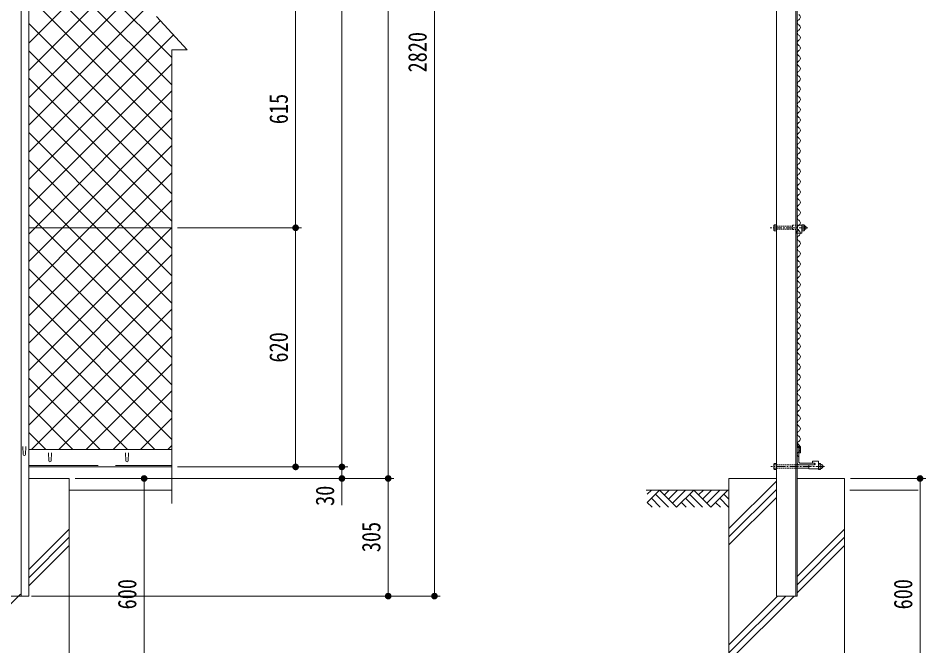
# Model space of a CAD drawing. Units: millimetres, scale not verified. Extents: x -4455 to 4455, y -3150 to 3150.
# Drawn here: x -1298 to 1055, y -1018 to 609 of the extents above; entities that cross this region are included whole.
import ezdxf
from ezdxf.enums import TextEntityAlignment as Align

# ---------------------------------------------------------------- set-up
doc = ezdxf.new("R2010")
doc.units = ezdxf.units.MM
doc.header["$LTSCALE"] = 30
for name, pattern in [('DASHED', [7.5, 6, -1.5]), ('USER2', [1.125, 0.75, -0.125, 0.125, -0.125]), ('USER3', [0.1875, 0.125, -0.0625])]:
    doc.linetypes.add(name, pattern=pattern)
for name, color, linetype, lineweight in [('0-1_D-STR2', 2, 'Continuous', 13), ('0-2_D-STR-DIM', 4, 'Continuous', 13), ('0-3_D-BMK', 2, 'USER2', 13), ('0-4_D-STR1', 1, 'Continuous', 18), ('0-5_D-STR3', 3, 'Continuous', 13), ('0-6_GL', 7, 'Continuous', 9), ('0-9_0', 1, 'Continuous', 18), ('0-A_SUNPOU', 1, 'Continuous', 18), ('0-B_7詳細', 3, 'Continuous', 18), ('0-D_1部材', 7, 'Continuous', 9), ('0-E_4基礎', 4, 'Continuous', 18)]:
    doc.layers.add(name, color=color, linetype=linetype, lineweight=lineweight)
doc.styles.add('ＭＳ ゴシック', font='')
doc.styles.get('ＭＳ ゴシック').set_extended_font_data('MS Gothic')

# ---------------------------------------------------------------- blocks, each defined once
blk = doc.blocks.new('M1')
at = {"layer": '0-A_SUNPOU'}
blk.add_line((-7.5, 0), (-57.86, 0), dxfattribs=at)
for points in [[(0, 0), (-7.5, 0), (-7.44, 0.94)], [(0, 0), (-7.44, -0.94), (-7.5, 0)], [(0, 0), (-7.44, 0.94), (-7.26, 1.87)], [(0, 0), (-7.26, -1.87), (-7.44, -0.94)], [(0, 0), (-7.26, 1.87), (-6.97, 2.76)], [(0, 0), (-6.97, -2.76), (-7.26, -1.87)], [(0, 0), (-6.97, 2.76), (-6.57, 3.61)], [(0, 0), (-6.57, -3.61), (-6.97, -2.76)], [(0, 0), (-6.57, 3.61), (-6.07, 4.41)], [(0, 0), (-6.07, -4.41), (-6.57, -3.61)], [(0, 0), (-6.07, 4.41), (-5.47, 5.13)], [(0, 0), (-5.47, -5.13), (-6.07, -4.41)], [(0, 0), (-5.47, 5.13), (-4.78, 5.78)], [(0, 0), (-4.78, -5.78), (-5.47, -5.13)], [(0, 0), (-4.78, 5.78), (-4.02, 6.33)], [(0, 0), (-4.02, -6.33), (-4.78, -5.78)], [(0, 0), (-4.02, 6.33), (-3.19, 6.79)], [(0, 0), (-3.19, -6.79), (-4.02, -6.33)], [(0, 0), (-3.19, 6.79), (-2.32, 7.13)], [(0, 0), (-2.32, -7.13), (-3.19, -6.79)], [(0, 0), (-2.32, 7.13), (-1.41, 7.37)], [(0, 0), (-1.41, -7.37), (-2.32, -7.13)], [(0, 0), (-1.41, 7.37), (-0.47, 7.49)], [(0, 0), (-0.47, -7.49), (-1.41, -7.37)], [(0, 0), (-0.47, 7.49), (0.47, 7.49)], [(0, 0), (0.47, -7.49), (-0.47, -7.49)], [(0, 0), (0.47, 7.49), (1.41, 7.37)], [(0, 0), (1.41, 7.37), (2.32, 7.13)], [(0, 0), (2.32, 7.13), (3.19, 6.79)], [(0, 0), (3.19, 6.79), (4.02, 6.33)], [(0, 0), (4.02, 6.33), (4.78, 5.78)], [(0, 0), (4.78, 5.78), (5.47, 5.13)], [(0, 0), (5.47, 5.13), (6.07, 4.41)], [(0, 0), (6.07, 4.41), (6.57, 3.61)], [(0, 0), (6.57, 3.61), (6.97, 2.76)], [(0, 0), (6.97, 2.76), (7.26, 1.87)], [(0, 0), (7.26, 1.87), (7.44, 0.94)], [(0, 0), (7.44, 0.94), (7.5, 0)], [(0, 0), (1.41, -7.37), (0.47, -7.49)], [(0, 0), (2.32, -7.13), (1.41, -7.37)], [(0, 0), (3.19, -6.79), (2.32, -7.13)], [(0, 0), (4.02, -6.33), (3.19, -6.79)], [(0, 0), (4.78, -5.78), (4.02, -6.33)], [(0, 0), (5.47, -5.13), (4.78, -5.78)], [(0, 0), (6.07, -4.41), (5.47, -5.13)], [(0, 0), (6.57, -3.61), (6.07, -4.41)], [(0, 0), (6.97, -2.76), (6.57, -3.61)], [(0, 0), (7.26, -1.87), (6.97, -2.76)], [(0, 0), (7.44, -0.94), (7.26, -1.87)], [(0, 0), (7.5, 0), (7.44, -0.94)]]:
    blk.add_solid(points, dxfattribs=at)
blk = doc.blocks.new('GL-マーク')
at = {"layer": '0-9_0'}
for p, q in [((-418.12, -21.21), (-396.91, 0)), ((-418.12, -63.64), (-354.48, 0)), ((-354.48, 0), (-265.86, -88.62)), ((-304.52, 0), (-329.5, -24.98)), ((-262.09, 0), (-308.29, -46.2)), ((-219.67, 0), (-287.08, -67.41)), ((-177.24, 0), (-265.86, -88.62)), ((-177.24, 0), (-88.62, -88.62)), ((-127.28, 0), (-152.26, -24.98)), ((-84.85, 0), (-131.05, -46.19)), ((-42.43, 0), (-109.83, -67.41)), ((0, 0), (-88.62, -88.62)), ((-396.91, -42.43), (-350.71, -88.62)), ((-375.7, -21.21), (-308.29, -88.62)), ((-219.67, -42.43), (-173.47, -88.62)), ((-198.45, -21.21), (-131.05, -88.62)), ((3.77, -88.62), (-42.43, -42.43)), ((4.99, -47.42), (-21.21, -21.21)), ((-418.12, -63.64), (-393.14, -88.62)), ((-240.88, -63.64), (-215.9, -88.62)), ((-38.66, -88.62), (-63.64, -63.64))]:
    blk.add_line(p, q, dxfattribs=at)

msp = doc.modelspace()

# ---------------------------------------------------------------- linework, layer by layer
at = {"layer": '0-1_D-STR2'}
for p, q in [((-1270.87, 544.04), (-1134.39, 680.52)), ((-1270.87, 473.33), (-1063.68, 680.52)), ((-1270.87, 402.62), (-992.97, 680.52)), ((-1270.87, 331.91), (-922.26, 680.52)), ((-899.71, 294.7), (-1270.87, 665.86)), ((-899.71, 365.41), (-1214.82, 680.52)), ((-899.71, 436.12), (-1144.11, 680.52)), ((-1270.87, 261.2), (-929.73, 602.34)), ((-899.71, 223.99), (-1270.87, 595.15)), ((-1270.87, 190.49), (-895.68, 565.68)), ((-899.71, 153.28), (-1270.87, 524.44)), ((-863.71, 526.93), (-861.64, 529.01)), ((-1270.87, 119.78), (-899.71, 490.94)), ((-899.71, 82.57), (-1270.87, 453.73)), ((-1254.41, 65.52), (-899.71, 420.23)), ((-953.38, 65.52), (-1270.87, 383.02)), ((-1183.7, 65.52), (-899.71, 349.52)), ((-1024.09, 65.52), (-1270.87, 312.31)), ((-1112.99, 65.52), (-899.71, 278.81)), ((-1094.8, 65.52), (-1270.87, 241.6)), ((-1042.28, 65.52), (-899.71, 208.1)), ((-1165.51, 65.52), (-1270.87, 170.89)), ((-971.57, 65.52), (-899.71, 137.39)), ((-1236.22, 65.52), (-1270.87, 100.18)), ((-1270.87, 49.07), (-1254.41, 65.52)), ((-1270.87, -21.65), (-1183.7, 65.52)), ((-1270.87, -92.36), (-1112.99, 65.52)), ((-1270.87, -163.07), (-1042.28, 65.52)), ((-1270.87, -233.78), (-971.57, 65.52)), ((-1270.87, -304.49), (-900.86, 65.52)), ((-899.71, -270.99), (-1236.22, 65.52)), ((-899.71, -200.28), (-1165.51, 65.52)), ((-899.71, -129.57), (-1094.8, 65.52)), ((-899.71, -58.86), (-1024.09, 65.52)), ((-899.71, 11.86), (-953.38, 65.52)), ((-900.86, 65.52), (-899.71, 66.68)), ((-899.71, -341.7), (-1270.87, 29.47)), ((-1270.87, -375.2), (-899.71, -4.03)), ((-899.71, -412.41), (-1270.87, -41.24)), ((-1270.87, -445.91), (-899.71, -74.74)), ((-899.71, -483.12), (-1270.87, -111.95)), ((-1263.73, -509.48), (-899.71, -145.46)), ((-944.06, -509.48), (-1270.87, -182.67)), ((-1193.02, -509.48), (-899.71, -216.17)), ((-1014.77, -509.48), (-1270.87, -253.38)), ((-1122.31, -509.48), (-899.71, -286.88)), ((-1085.48, -509.48), (-1270.87, -324.09)), ((-1051.6, -509.48), (-899.71, -357.59)), ((-1156.19, -509.48), (-1270.87, -394.8)), ((-980.88, -509.48), (-899.71, -428.3)), ((-1226.9, -509.48), (-1270.87, -465.51)), ((-910.17, -509.48), (-899.71, -499.01))]:
    msp.add_line(p, q, dxfattribs=at)
at = {"layer": '0-1_D-STR2', "color": 7, "lineweight": 9}
msp.add_line((-1270.87, 65.52), (-899.71, 65.52), dxfattribs=at)
at = {"layer": '0-1_D-STR2'}
msp.add_lwpolyline([(-899.71, 506.83), (-1073.4, 680.52), (-1270.87, 878)], dxfattribs=at)
for centre, start, end in [((722.33, 611.56), 298.07249, 61.92751), ((729.44, 598.23), 118.07249, 241.92751), ((722.33, 584.89), 298.07249, 61.92751), ((729.44, 571.56), 118.07249, 241.92751), ((722.33, 558.23), 298.07249, 61.92751), ((729.44, 544.89), 118.07249, 241.92751), ((729.44, 518.23), 118.07249, 241.92751), ((722.33, 531.56), 298.07249, 61.92751), ((729.44, 491.56), 118.07249, 241.92751), ((722.33, 504.89), 298.07249, 61.92751), ((729.44, 464.89), 118.07249, 241.92751), ((722.33, 478.23), 298.07249, 61.92751), ((722.33, 451.56), 298.07249, 61.92751), ((729.44, 438.23), 118.07249, 241.92751), ((722.33, 424.89), 298.07249, 61.92751), ((729.44, 411.56), 118.07249, 241.92751), ((722.33, 398.23), 298.07249, 61.92751), ((729.44, 384.89), 118.07249, 241.92751), ((722.33, 371.56), 298.07249, 61.92751), ((729.44, 358.23), 118.07249, 241.92751), ((729.44, 331.56), 118.07249, 241.92751), ((722.33, 344.89), 298.07249, 61.92751), ((729.44, 304.89), 118.07249, 241.92751), ((722.33, 318.23), 298.07249, 61.92751), ((729.44, 278.23), 118.07249, 241.92751), ((722.33, 291.56), 298.07249, 61.92751), ((722.33, 264.89), 298.07249, 61.92751), ((729.44, 251.56), 118.07249, 241.92751), ((722.33, 238.23), 298.07249, 61.92751), ((729.44, 224.89), 118.07249, 241.92751), ((722.33, 211.56), 298.07249, 61.92751), ((729.44, 198.23), 118.07249, 241.92751), ((722.33, 184.89), 298.07249, 61.92751), ((729.44, 171.56), 118.07249, 241.92751), ((722.33, 158.23), 298.07249, 61.92751), ((729.44, 144.89), 118.07249, 241.92751), ((729.44, 118.23), 118.07249, 241.92751), ((722.33, 131.56), 298.07249, 61.92751), ((729.44, 91.56), 118.07249, 241.92751), ((722.33, 104.89), 298.07249, 61.92751), ((729.44, 64.89), 118.07249, 241.92751), ((722.33, 78.23), 298.07249, 61.92751), ((722.33, 51.56), 298.07249, 61.92751), ((729.44, 38.23), 118.07249, 241.92751), ((722.33, 24.89), 298.07249, 61.92751), ((729.44, 11.56), 118.07249, 241.92751), ((722.33, -1.77), 298.07249, 61.92751), ((729.44, -15.11), 118.07249, 241.92751), ((722.33, -28.44), 298.07249, 61.92751), ((729.44, -41.77), 118.07249, 241.92751), ((729.44, -68.44), 118.07249, 241.92751), ((722.33, -55.11), 298.07249, 61.92751), ((729.44, -95.11), 118.07249, 241.92751), ((722.33, -81.77), 298.07249, 61.92751), ((729.44, -121.77), 118.07249, 241.92751), ((722.33, -108.44), 298.07249, 61.92751), ((722.33, -135.11), 298.07249, 61.92751), ((729.44, -148.44), 118.07249, 241.92751), ((722.33, -161.77), 298.07249, 61.92751), ((729.44, -175.11), 118.07249, 241.92751), ((722.33, -188.44), 298.07249, 61.92751), ((729.44, -201.77), 118.07249, 241.92751), ((722.33, -215.11), 298.07249, 61.92751), ((729.44, -228.44), 118.07249, 241.92751), ((722.33, -241.77), 298.07249, 61.92751), ((729.44, -255.11), 118.07249, 241.92751), ((729.44, -281.77), 118.07249, 241.92751), ((722.33, -268.44), 298.07249, 61.92751), ((729.44, -308.44), 118.07249, 241.92751), ((722.33, -295.11), 298.07249, 61.92751), ((729.44, -335.11), 118.07249, 241.92751), ((722.33, -321.77), 298.07249, 61.92751), ((722.33, -348.44), 298.07249, 61.92751), ((729.44, -361.77), 118.07249, 241.92751), ((722.33, -375.11), 298.07249, 61.92751), ((729.44, -388.44), 118.07249, 241.92751), ((722.33, -401.77), 298.07249, 61.92751), ((729.44, -415.11), 118.07249, 241.92751), ((722.33, -428.44), 298.07249, 61.92751), ((729.44, -441.77), 118.07249, 241.92751), ((729.44, -468.44), 118.07249, 241.92751), ((722.33, -455.11), 298.07249, 61.92751), ((729.44, -495.11), 118.07249, 241.92751), ((722.33, -481.77), 298.07249, 61.92751), ((729.44, -521.77), 118.07249, 241.92751), ((722.33, -508.44), 298.07249, 61.92751)]:
    msp.add_arc(centre, 7.56, start, end, dxfattribs=at)
at = {"layer": '0-2_D-STR-DIM', "color": 1, "lineweight": 18}
for p, q in [((-218.86, 1896.02), (-218.86, -854.98)), ((-458.86, -519.98), (-458.86, 1881.02)), ((-338.86, 1881.02), (-338.86, -549.98)), ((-578.86, 646.02), (-578.86, 100.02)), ((-884.71, 65.52), (-563.86, 65.52)), ((-884.71, 65.52), (-563.86, 65.52)), ((-578.86, 31.02), (-578.86, -519.98)), ((-458.86, -519.98), (-458.86, -485.48)), ((-884.71, -554.48), (-443.86, -554.48)), ((-884.71, -554.48), (-563.86, -554.48)), ((-884.71, -554.48), (-443.86, -554.48)), ((-458.86, -554.48), (-458.86, -584.48)), ((-1150.87, -584.48), (-443.86, -584.48)), ((-1150.87, -584.48), (-323.86, -584.48)), ((-1150.87, -584.48), (-323.86, -584.48)), ((-1150.87, -584.48), (-956.62, -584.48)), ((859.69, -584.48), (1055.18, -584.48)), ((-971.62, -618.98), (-971.62, -1149.98)), ((-458.86, -618.98), (-458.86, -653.48)), ((-338.86, -618.98), (-338.86, -854.98)), ((1040.18, -618.98), (1040.18, -1149.98)), ((-1263.87, -889.48), (-323.86, -889.48)), ((-1263.87, -889.48), (-203.86, -889.48))]:
    msp.add_line(p, q, dxfattribs=at)
at = {"layer": '0-2_D-STR-DIM'}
for p, q in [((-939.71, 613.09), (-859.71, 526.93)), ((-899.71, 526.93), (-899.71, -649.56)), ((-899.71, 526.93), (-859.71, 526.93))]:
    msp.add_line(p, q, dxfattribs=at)
at = {"layer": '0-3_D-BMK'}
for p, q in [((749.3, 65.52), (651.81, 65.52)), ((792.38, -553.32), (652.93, -553.32))]:
    msp.add_line(p, q, dxfattribs=at)
at = {"layer": '0-4_D-STR1'}
for p, q in [((-1290.87, 1930.52), (-1290.87, -889.48)), ((-1270.87, 1930.52), (-1270.87, -889.48)), ((667.69, 1930.52), (667.69, -889.48)), ((717.69, 1930.52), (717.69, -889.48)), ((721.69, 1930.52), (721.69, -889.48)), ((721.74, -492.34), (730.42, -502.83)), ((-1286.12, -501.48), (-1285.37, -521.98)), ((-1278.62, -501.48), (-1279.37, -521.98)), ((-1270.87, -509.48), (-899.71, -509.48)), ((721.69, -498.36), (726.42, -504.08)), ((721.69, -503.87), (723.69, -503.87)), ((721.69, -503.87), (721.69, -543.87)), ((725.69, -505.87), (725.69, -539.87)), ((726.42, -517.92), (726.42, -504.08)), ((730.42, -517.92), (730.42, -502.83)), ((-1219.62, -517.98), (-1218.87, -538.48)), ((-1212.12, -517.98), (-1212.87, -538.48)), ((-1019.62, -517.98), (-1018.87, -538.48)), ((-1012.12, -517.98), (-1012.87, -538.48)), ((730.42, -517.92), (726.42, -517.92)), ((-1270.87, -554.48), (-899.71, -554.48)), ((729.19, -548.87), (759.19, -548.87)), ((730.69, -544.87), (764.69, -544.87)), ((766.69, -548.87), (766.69, -546.87)), ((-1360.87, -889.48), (-1270.87, -889.48)), ((721.69, -889.48), (667.69, -889.48))]:
    msp.add_line(p, q, dxfattribs=at)
at = {"layer": '0-4_D-STR1', "linetype": 'DASHED'}
msp.add_line((-1270.87, -550.48), (-899.71, -550.48), dxfattribs=at)
at = {"layer": '0-4_D-STR1'}
for centre, radius, start, end in [((723.69, -505.87), 2, 0, 90), ((-1282.37, -521.98), 3, 180, 0), ((-1215.87, -538.48), 3, 180, 0), ((-1015.87, -538.48), 3, 180, 0), ((730.69, -539.87), 5, 180, 270), ((726.69, -543.87), 5, 180, 270), ((764.69, -546.87), 2, 0, 90)]:
    msp.add_arc(centre, radius, start, end, dxfattribs=at)
at = {"layer": '0-5_D-STR3'}
for p, q in [((661.29, 71.44), (662.39, 73.36)), ((661.29, 59.6), (661.29, 71.44)), ((662.39, 73.36), (667.69, 73.36)), ((667.69, 57.68), (667.69, 73.36)), ((721.69, 71.85), (733.76, 71.85)), ((733.76, 57.68), (733.76, 73.36)), ((733.76, 71.85), (733.76, 51.85)), ((740.16, 59.6), (740.16, 71.44)), ((661.29, 59.6), (662.39, 57.68)), ((661.97, 69.52), (667.69, 69.52)), ((661.97, 61.52), (667.69, 61.52)), ((662.39, 57.68), (667.69, 57.68)), ((719.56, 56.85), (723.51, 56.85)), ((719.56, 51.85), (733.76, 51.85)), ((721.69, 61.35), (723.51, 61.35)), ((739.47, 69.52), (733.76, 69.52)), ((739.47, 61.52), (733.76, 61.52)), ((739.05, 57.68), (733.76, 57.68)), ((740.16, 59.6), (739.05, 57.68)), ((740.16, 69.52), (743.71, 69.52)), ((740.16, 61.52), (743.71, 61.52)), ((743.71, 61.52), (743.71, 69.52)), ((761.5, -539.64), (776.5, -539.64)), ((761.5, -544.64), (761.5, -539.64)), ((776.5, -559.64), (776.5, -539.64)), ((661.29, -559.24), (661.29, -547.4)), ((661.29, -559.24), (662.39, -561.16)), ((661.97, -549.32), (667.69, -549.32)), ((661.97, -557.32), (667.69, -557.32)), ((662.39, -561.16), (667.69, -561.16)), ((667.69, -561.16), (667.69, -545.48)), ((716.78, -549.32), (751.5, -549.32)), ((721.69, -557.32), (751.54, -557.32)), ((751.5, -559.64), (751.5, -549.14)), ((751.5, -549.14), (766.25, -549.14)), ((751.5, -559.64), (776.5, -559.64)), ((761.5, -544.64), (766.25, -544.64)), ((781.79, -545.48), (776.5, -545.48)), ((776.5, -545.48), (776.5, -561.16)), ((782.21, -549.32), (776.5, -549.32)), ((782.21, -557.32), (776.5, -557.32)), ((782.9, -547.4), (781.79, -545.48)), ((782.9, -547.4), (782.9, -559.24))]:
    msp.add_line(p, q, dxfattribs=at)
at = {"layer": '0-5_D-STR3', "color": 1, "linetype": 'USER3'}
for p, q in [((709.56, 71.85), (709.56, 61.35)), ((709.56, 71.85), (721.69, 71.85)), ((667.69, 69.52), (709.56, 69.52)), ((667.69, 61.52), (709.56, 61.52)), ((709.56, 61.35), (721.69, 61.35)), ((719.56, 56.85), (719.56, 51.85)), ((667.69, -549.32), (721.69, -549.32)), ((667.69, -557.32), (721.69, -557.32))]:
    msp.add_line(p, q, dxfattribs=at)
at = {"layer": '0-5_D-STR3', "color": 1}
for p, q in [((740.16, 68.72), (744.11, 68.72)), ((740.16, 62.32), (744.11, 62.32))]:
    msp.add_line(p, q, dxfattribs=at)
at = {"layer": '0-5_D-STR3'}
for points in [[(740.16, 71.44), (739.05, 73.36), (733.76, 73.36)], [(661.29, -547.4), (662.39, -545.48), (667.69, -545.48)], [(782.9, -559.24), (781.79, -561.16), (776.5, -561.16)]]:
    msp.add_lwpolyline(points, dxfattribs=at)
for centre, radius, start, end in [((664.31, 71.44), 3.03, 180, 219.3382), ((737.13, 71.44), 3.03, 320.6618, 0), ((664.31, 59.6), 3.03, 140.6618, 180), ((673.29, 65.52), 12, 160.52878, 199.47122), ((723.51, 59.1), 2.25, 270, 90), ((728.16, 65.52), 12, 340.52878, 19.47122), ((737.13, 59.6), 3.03, 0, 39.3382), ((736.78, 65.52), 8, 330, 30), ((664.32, -547.4), 3.03, 180, 219.3382), ((673.29, -553.32), 12, 160.52878, 199.47122), ((664.32, -559.24), 3.03, 140.6618, 180), ((766.25, -546.89), 2.25, 270, 90), ((779.87, -547.4), 3.03, 320.6618, 0), ((770.9, -553.32), 12, 340.52878, 19.47122), ((779.87, -559.24), 3.03, 0, 39.3382), ((782.11, -553.32), 5.97, 277.58062, 82.41938)]:
    msp.add_arc(centre, radius, start, end, dxfattribs=at)
at = {"layer": '0-6_GL'}
for p, q in [((-1165.87, -614.48), (-899.71, -614.48)), ((329.97, -614.47), (544.69, -614.48)), ((1035.06, -614.47), (858.14, -614.48))]:
    msp.add_line(p, q, dxfattribs=at)
at = {"layer": '0-B_7詳細', "color": 7, "lineweight": 9}
msp.add_line((721.69, 56.85), (721.69, 51.85), dxfattribs=at)
at = {"layer": '0-D_1部材'}
msp.add_line((726.69, -548.87), (766.69, -548.87), dxfattribs=at)
at = {"layer": '0-E_4基礎', "color": 7, "lineweight": 9}
for p, q in [((-1270.87, -584.48), (-1165.87, -584.48)), ((-1165.87, -1184.48), (-1165.87, -584.48)), ((544.69, -1184.48), (544.69, -584.48)), ((544.69, -584.48), (667.69, -584.48)), ((721.69, -584.48), (844.69, -584.48)), ((844.69, -1184.48), (844.69, -584.48))]:
    msp.add_line(p, q, dxfattribs=at)
at = {"layer": '0-E_4基礎'}
for p, q in [((544.69, -714.48), (667.69, -591.48)), ((544.69, -735.69), (667.69, -612.69)), ((544.69, -756.9), (667.69, -633.9)), ((-1270.87, -820.71), (-1165.87, -715.71)), ((721.69, -838.71), (844.69, -715.71)), ((-1270.87, -841.92), (-1165.87, -736.92)), ((721.69, -859.92), (844.69, -736.92)), ((-1270.87, -863.13), (-1165.87, -758.13)), ((721.69, -881.13), (844.69, -758.14)), ((-1465.87, -1058.13), (-1292.21, -884.48)), ((544.69, -1058.14), (713.35, -889.48)), ((544.69, -1036.92), (692.13, -889.48)), ((544.69, -1015.71), (670.92, -889.48))]:
    msp.add_line(p, q, dxfattribs=at)

# ---------------------------------------------------------------- block references
at = {"layer": '0-2_D-STR-DIM', "xscale": 1.15, "yscale": 1.15}
for p, rotation in [((-578.86, 65.52), 270), ((-578.86, 65.52), 90), ((-578.86, -554.48), 270), ((-458.86, -554.48), 270), ((-458.86, -554.48), 270), ((-338.86, -584.48), 270), ((-971.62, -584.48), 90), ((-458.86, -584.48), 90), ((-338.86, -584.48), 90), ((1040.18, -584.48), 90), ((-338.86, -889.48), 270), ((-218.86, -889.48), 270)]:
    msp.add_blockref('M1', p, dxfattribs=dict(at, rotation=rotation))
at = {"layer": '0-6_GL', "xscale": 0.5, "yscale": 0.5}
msp.add_blockref('GL-マーク', (542.03, -614.62), dxfattribs=at)

# ---------------------------------------------------------------- texts
at = {"layer": '0-2_D-STR-DIM', "color": 3, "style": 'ＭＳ ゴシック', "width": 0.8}
for s, p in [('2820', (-224.6, 468.32)), ('615', (-584.6, 334.14)), ('620', (-584.6, -283.88)), ('30', (-464.49, -655.54)), ('305', (-344.6, -775.56)), ('600', (-977.37, -923.88)), ('600', (1034.44, -923.88))]:
    msp.add_text(s, height=48.17, rotation=90, dxfattribs=at).set_placement(p, align=Align.BOTTOM_LEFT)

doc.saveas('drawing.dxf')
